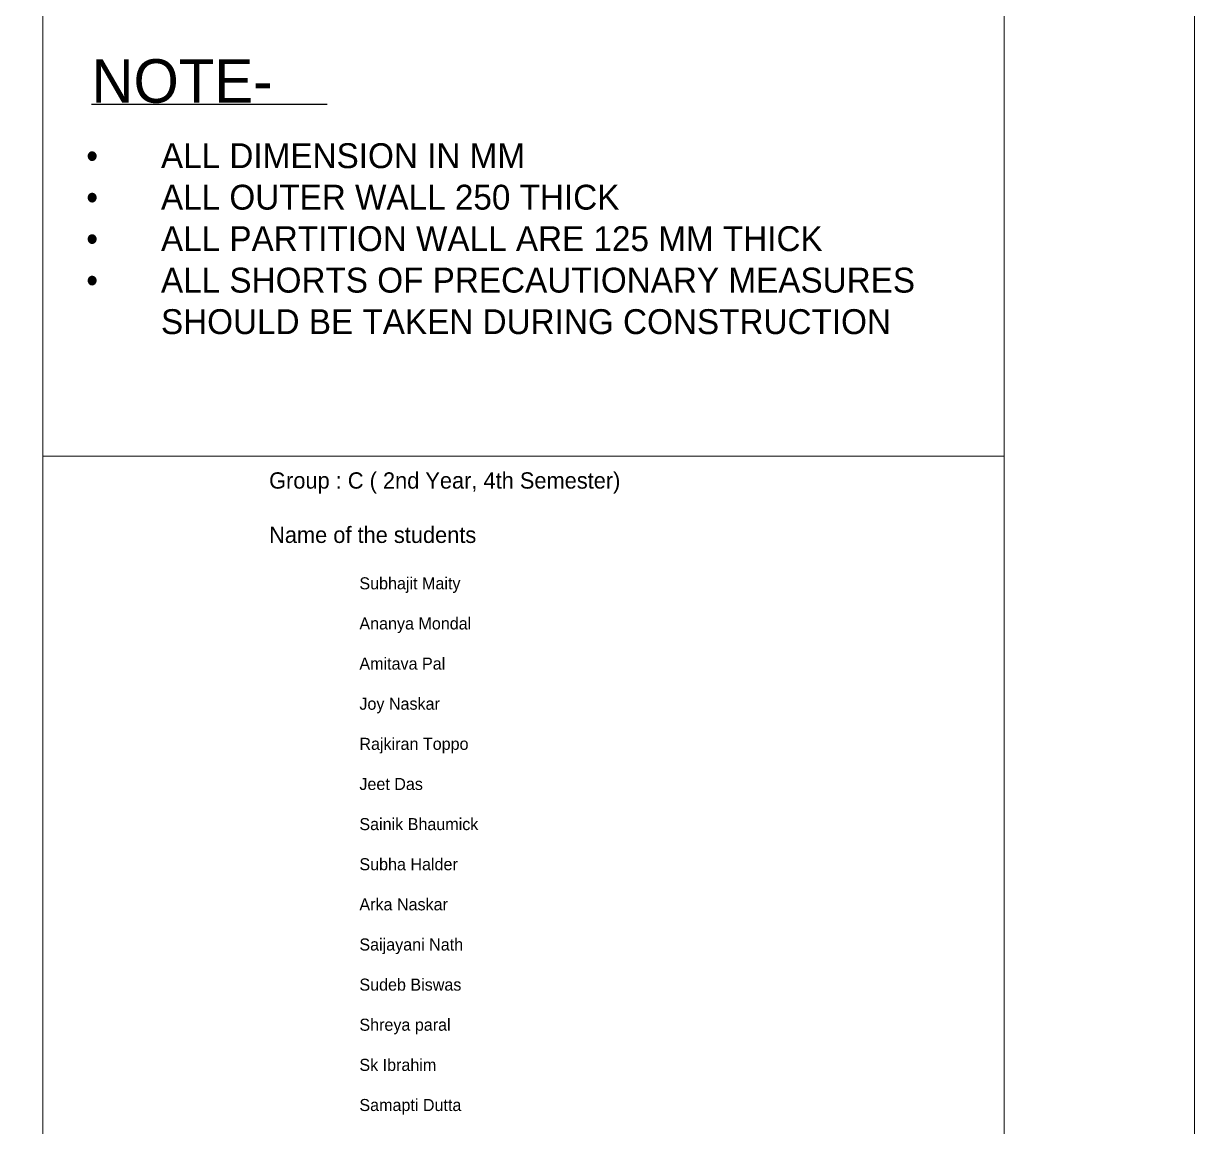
# Model space of a CAD drawing. Header units: millimetres. Extents: x -15225 to 158921, y -72156 to 56162.
# Drawn here: x 124068 to 158921, y -32143 to 673 of the extents above; entities that cross this region are included whole.
import ezdxf

# ---------------------------------------------------------------- set-up
doc = ezdxf.new("R2010")
doc.units = ezdxf.units.MM
for name, pattern in [('ACAD_ISO02W100', [15, 12, -3]), ('ACAD_ISO03W100', [30, 12, -18]), ('DASHED2', [0.375, 0.25, -0.125])]:
    doc.linetypes.add(name, pattern=pattern)
doc.layers.get('0').update_dxf_attribs({"linetype": 'CONTINUOUS'})
doc.layers.add('Layer2', color=7, linetype='ACAD_ISO03W100', lineweight=15)

msp = doc.modelspace()

# ---------------------------------------------------------------- linework, layer by layer
at = {"linetype": 'ACAD_ISO02W100', "lineweight": 25}
msp.add_line((126093, -1732), (133113, -1732), dxfattribs=at)
at = {"layer": 'Layer2', "linetype": 'DASHED2'}
msp.add_line((124650, -12198), (153256, -12198), dxfattribs=at)
at = {"layer": 'Layer2', "color": 3, "linetype": 'ByBlock', "lineweight": 20}
msp.add_lwpolyline([(158921, -72156), (-15225, -72156), (-15225, 56162), (158921, 56162)], close=True, dxfattribs=at)
at = {"layer": 'Layer2', "linetype": 'DASHED2'}
msp.add_lwpolyline([(124650, 49413), (153256, 49413), (153256, -63660), (124650, -63660)], close=True, dxfattribs=at)

# ---------------------------------------------------------------- texts
at = {"linetype": 'ACAD_ISO02W100', "lineweight": 25, "attachment_point": 1}
for s, width, insert, char_height in [('NOTE-', 23359.24, (126093, -392), 1295.4), ('\\pxi-3,l3,t3;{\\fSymbol|b0|i0|c2|p18;·^I}ALL DIMENSION IN MM\\P{\\fSymbol|b0|i0|c2|p18;·^I}ALL OUTER WALL 250 THICK \\P{\\fSymbol|b0|i0|c2|p18;·^I}ALL PARTITION WALL ARE 125 MM THICK\\P{\\fSymbol|b0|i0|c2|p18;·^I}ALL SHORTS OF PRECAUTIONARY MEASURES SHOULD BE TAKEN DURING CONSTRUCTION', 26272.44, (125940, -2892), 740.25)]:
    msp.add_mtext_dynamic_manual_height_columns(s, width=width, gutter_width=23.1, heights=[0], dxfattribs=dict(at, insert=insert, char_height=char_height))
at = {"layer": 'Layer2', "linetype": 'DASHED2'}
for s, height, p in [('Group : C ( 2nd Year, 4th Semester)', 485, (131379, -13166)), ('Name of the students ', 485, (131379, -14782)), ('Subhajit Maity', 358.12, (134066, -16162)), ('Ananya Mondal', 358.12, (134066, -17356)), ('Amitava Pal', 358.12, (134066, -18550)), ('Joy Naskar', 358.1, (134066, -19744)), ('Rajkiran Toppo', 358.12, (134066, -20937)), ('Jeet Das', 358.1, (134066, -22131)), ('Sainik Bhaumick', 358.12, (134066, -23325)), ('Subha Halder', 358.12, (134066, -24518)), ('Arka Naskar', 358.12, (134066, -25712)), ('Saijayani Nath', 358.12, (134066, -26906)), ('Sudeb Biswas', 358.12, (134066, -28100)), ('Shreya paral', 358.12, (134066, -29293)), ('Sk Ibrahim', 358.1, (134066, -30487)), ('Samapti Dutta', 358.12, (134066, -31681))]:
    msp.add_text(s, height=height, dxfattribs=at).set_placement(p)

doc.saveas('drawing.dxf')
